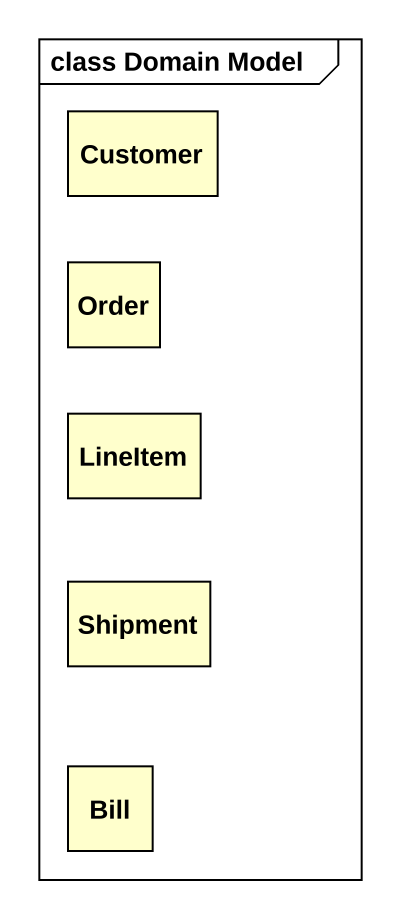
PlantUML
@startuml
mainframe class Domain Model
hide circle
hide empty members
class Customer
class Order
class LineItem
class Shipment
class Bill
@enduml
